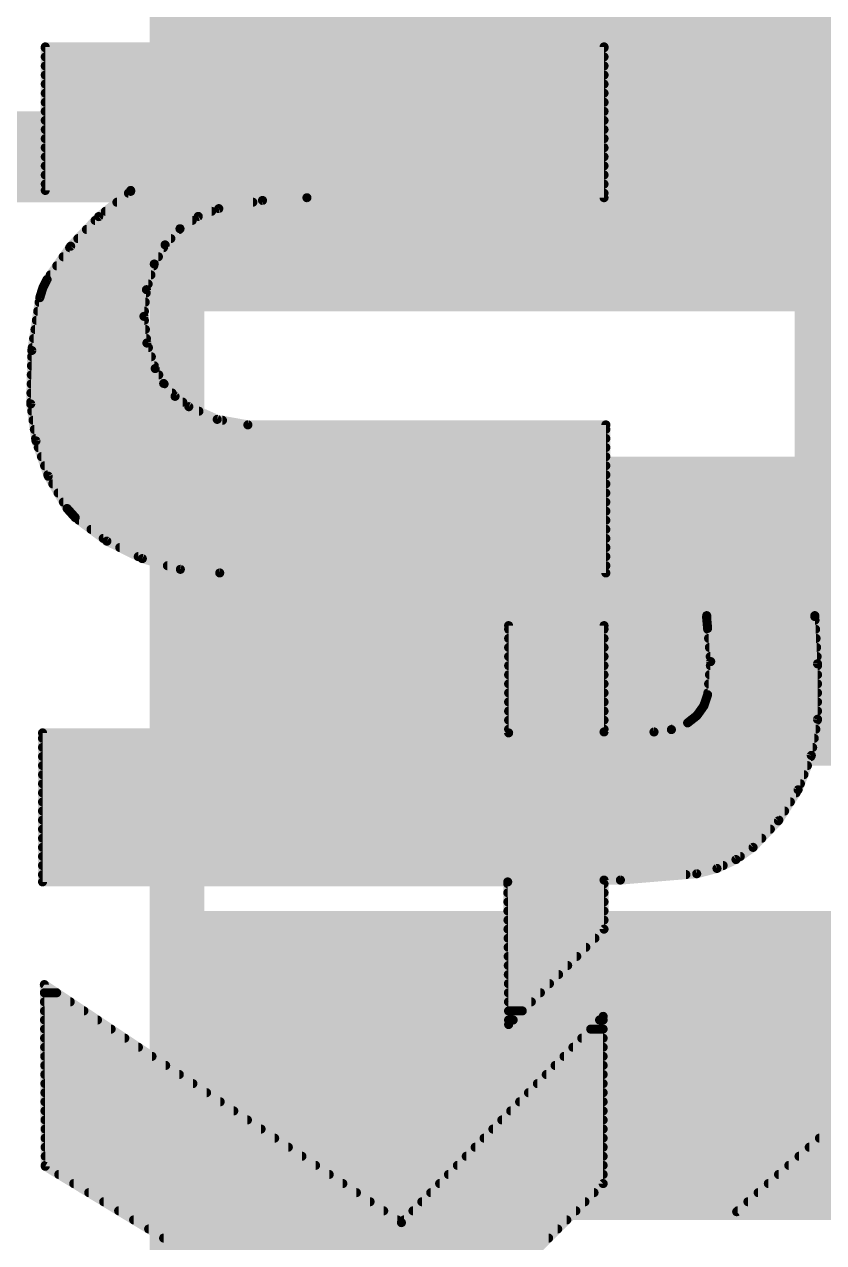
# Model space of a CAD drawing. Extents: x 0 to 108, y -13 to 32.
# Drawn here: x 14.229 to 16.464, y 12.84 to 16.245 of the extents above; entities that cross this region are included whole.
import ezdxf

# ---------------------------------------------------------------- set-up
doc = ezdxf.new("R2010")
doc.units = 0
for name, color, linetype in [('1', 12, 'CONTINUOUS'), ('16', 132, 'CONTINUOUS'), ('21', 41, 'CONTINUOUS'), ('22', 40, 'CONTINUOUS'), ('29', 253, 'CONTINUOUS'), ('31', 253, 'CONTINUOUS'), ('51', 53, 'CONTINUOUS')]:
    doc.layers.add(name, color=color, linetype=linetype)

# ---------------------------------------------------------------- blocks, each defined once
blk = doc.blocks.new('RECT')
blk.add_solid([(-0.5, -0.5), (0.5, -0.5), (-0.5, 0.5), (0.5, 0.5)])

msp = doc.modelspace()

# ---------------------------------------------------------------- linework, layer by layer
at = {"layer": '1', "const_width": 0.254}
for points in [[(14.097, 15.875), (15.7734, 15.875)], [(18.415, 14.605), (15.7734, 14.605)], [(18.161, 13.335), (15.7734, 13.335)]]:
    msp.add_lwpolyline(points, dxfattribs=at)
at = {"layer": '1', "const_width": 0.127}
for points in [[(15.7734, 15.8115, 1), (15.7734, 15.9385)], [(15.7734, 14.6685, 1), (15.7734, 14.5415)], [(15.7734, 13.3985, 1), (15.7734, 13.2715)]]:
    msp.add_lwpolyline(points, format="xyb", dxfattribs=at)
at = {"layer": '16', "const_width": 0.254}
for points in [[(16.51, 14.732), (16.51, 29.21)], [(18.923, 12.319), (16.51, 14.732)]]:
    msp.add_lwpolyline(points, dxfattribs=at)
at = {"layer": '16', "const_width": 0.127}
for points in [[(16.5549, 14.7769, 1), (16.4651, 14.6871)], [(16.4465, 14.732, 1), (16.5735, 14.732)]]:
    msp.add_lwpolyline(points, format="xyb", dxfattribs=at)
at = {"layer": '21', "const_width": 0.1524}
msp.add_lwpolyline([(14.6558, 10.541), (14.6558, 19.939)], dxfattribs=at)
at = {"layer": '22', "const_width": 0.0127}
for points in [[(14.2875, 16.1887, 1), (14.2875, 16.176)], [(14.2939, 16.1823, 1), (14.2812, 16.1823)], [(14.2875, 16.1862, 1), (14.2875, 16.1734)], [(15.8559, 16.1823, 1), (15.8433, 16.1823)], [(15.8496, 16.176, 1), (15.8496, 16.1887)], [(15.8496, 16.1734, 1), (15.8496, 16.1862)], [(14.2875, 16.1608, 1), (14.2875, 16.1481)], [(15.8496, 16.1481, 1), (15.8496, 16.1608)], [(14.2875, 16.1354, 1), (14.2875, 16.1227)], [(14.2875, 16.11, 1), (14.2875, 16.0972)], [(15.8496, 16.1227, 1), (15.8496, 16.1354)], [(15.8496, 16.0972, 1), (15.8496, 16.11)], [(14.2875, 16.0846, 1), (14.2875, 16.0719)], [(15.8496, 16.0719, 1), (15.8496, 16.0846)], [(14.2875, 16.0592, 1), (14.2875, 16.0465)], [(15.8496, 16.0465, 1), (15.8496, 16.0592)], [(14.2875, 16.0338, 1), (14.2875, 16.021)], [(14.2875, 16.0084, 1), (14.2875, 15.9957)], [(15.8496, 16.021, 1), (15.8496, 16.0338)], [(15.8496, 15.9957, 1), (15.8496, 16.0084)], [(14.2875, 15.983, 1), (14.2875, 15.9703)], [(15.8496, 15.9703, 1), (15.8496, 15.983)], [(14.2875, 15.9322, 1), (14.2875, 15.9195)], [(14.2875, 15.9575, 1), (14.2875, 15.9449)], [(15.8496, 15.9449, 1), (15.8496, 15.9575)], [(15.8496, 15.9195, 1), (15.8496, 15.9322)], [(14.2875, 15.9068, 1), (14.2875, 15.8941)], [(15.8496, 15.8941, 1), (15.8496, 15.9068)], [(14.2875, 15.8813, 1), (14.2875, 15.8687)], [(15.8496, 15.8687, 1), (15.8496, 15.8813)], [(14.2875, 15.8559, 1), (14.2875, 15.8433)], [(14.2875, 15.8306, 1), (14.2875, 15.8179)], [(15.8496, 15.8433, 1), (15.8496, 15.8559)], [(15.8496, 15.8179, 1), (15.8496, 15.8306)], [(14.2875, 15.8051, 1), (14.2875, 15.7925)], [(15.8496, 15.7925, 1), (15.8496, 15.8051)], [(14.2875, 15.7873, 1), (14.2875, 15.7747)], [(14.2812, 15.781, 1), (14.2939, 15.781)], [(14.5199, 15.7797, 1), (14.5199, 15.7671)], [(14.5327, 15.781, 1), (14.52, 15.781)], [(14.52, 15.7785, 1), (14.5327, 15.7785)], [(14.5302, 15.7735, 1), (14.5224, 15.7835)], [(14.5263, 15.7747, 1), (14.5263, 15.7873)], [(15.019, 15.767, 1), (15.019, 15.7544)], [(15.0194, 15.7544, 1), (15.0186, 15.767)], [(15.8496, 15.7671, 1), (15.8496, 15.7797)], [(15.8496, 15.7544, 1), (15.8496, 15.767)], [(14.4556, 15.7289, 1), (14.4556, 15.7163)], [(14.4878, 15.7544, 1), (14.4878, 15.7417)], [(14.7526, 15.7163, 1), (14.7526, 15.7289)], [(14.7714, 15.7364, 1), (14.7738, 15.724)], [(14.7749, 15.7243, 1), (14.7703, 15.7361)], [(14.8679, 15.7417, 1), (14.8679, 15.7544)], [(14.8945, 15.7594, 1), (14.8953, 15.7467)], [(14.896, 15.7468, 1), (14.8937, 15.7593)], [(15.8433, 15.7607, 1), (15.8559, 15.7607)], [(14.4269, 15.7035, 1), (14.4269, 15.6909)], [(14.433, 15.7128, 1), (14.4409, 15.7028)], [(14.4415, 15.7034, 1), (14.4323, 15.7122)], [(14.6985, 15.6909, 1), (14.6985, 15.7035)], [(14.7129, 15.7143, 1), (14.7174, 15.7025)], [(14.7187, 15.7031, 1), (14.7116, 15.7137)], [(14.4028, 15.6782, 1), (14.4028, 15.6655)], [(14.6606, 15.6793, 1), (14.6677, 15.6687)], [(14.6689, 15.6697, 1), (14.6595, 15.6783)], [(14.6622, 15.6655, 1), (14.6622, 15.6782)], [(14.3556, 15.6273, 1), (14.3556, 15.6147)], [(14.3539, 15.6295, 1), (14.3631, 15.6207)], [(14.3637, 15.6214, 1), (14.3533, 15.6288)], [(14.3787, 15.6527, 1), (14.3787, 15.6401)], [(14.6178, 15.6331, 1), (14.6272, 15.6245)], [(14.628, 15.6257, 1), (14.617, 15.632)], [(14.6181, 15.6147, 1), (14.6181, 15.6273)], [(14.6387, 15.6401, 1), (14.6387, 15.6527)], [(14.3376, 15.602, 1), (14.3376, 15.5893)], [(14.6038, 15.5893, 1), (14.6038, 15.602)], [(14.3196, 15.5766, 1), (14.3196, 15.5639)], [(14.5868, 15.5784, 1), (14.5978, 15.5722)], [(14.5984, 15.5734, 1), (14.5862, 15.5772)], [(14.5907, 15.5639, 1), (14.5907, 15.5766)], [(14.2863, 15.5258, 1), (14.2863, 15.5131)], [(14.2874, 15.5358, 1), (14.2978, 15.5284)], [(14.2983, 15.5293, 1), (14.2869, 15.5349)], [(14.3016, 15.5511, 1), (14.3016, 15.5385)], [(14.5752, 15.5131, 1), (14.5752, 15.5258)], [(14.583, 15.5385, 1), (14.583, 15.5511)], [(14.2762, 15.5004, 1), (14.2762, 15.4877)], [(14.2747, 15.5104, 1), (14.286, 15.5047)], [(14.2864, 15.5057, 1), (14.2743, 15.5094)], [(14.5643, 15.5055, 1), (14.5765, 15.5018)], [(14.5767, 15.503, 1), (14.5641, 15.5042)], [(14.5695, 15.4877, 1), (14.5695, 15.5004)], [(14.2704, 15.4749, 1), (14.2704, 15.4623)], [(14.2662, 15.4832, 1), (14.2784, 15.4794)], [(14.2786, 15.4803, 1), (14.266, 15.4823)], [(14.5671, 15.4623, 1), (14.5671, 15.4749)], [(14.2627, 15.4242, 1), (14.2627, 15.4115)], [(14.2665, 15.4496, 1), (14.2665, 15.4369)], [(14.5697, 15.4297, 1), (14.5571, 15.4283)], [(14.5571, 15.4296, 1), (14.5697, 15.4284)], [(14.5646, 15.4115, 1), (14.5646, 15.4242)], [(14.5647, 15.4369, 1), (14.5647, 15.4496)], [(14.2588, 15.3987, 1), (14.2588, 15.3861)], [(14.5675, 15.3861, 1), (14.5675, 15.3987)], [(14.255, 15.3734, 1), (14.255, 15.3607)], [(14.5777, 15.3565, 1), (14.5656, 15.3525)], [(14.5653, 15.3538, 1), (14.578, 15.3552)], [(14.5703, 15.3607, 1), (14.5703, 15.3734)], [(14.2496, 15.3225, 1), (14.2496, 15.3099)], [(14.2563, 15.3334, 1), (14.2436, 15.3337)], [(14.2437, 15.3345, 1), (14.2562, 15.3326)], [(14.2512, 15.348, 1), (14.2512, 15.3353)], [(14.5758, 15.3353, 1), (14.5758, 15.348)], [(14.5841, 15.3099, 1), (14.5841, 15.3225)], [(14.2491, 15.2972, 1), (14.2491, 15.2845)], [(14.6003, 15.2863, 1), (14.5893, 15.2801)], [(14.5888, 15.2812, 1), (14.6008, 15.2852)], [(14.5923, 15.2845, 1), (14.5923, 15.2972)], [(14.2485, 15.2718, 1), (14.2485, 15.2591)], [(14.6049, 15.2591, 1), (14.6049, 15.2718)], [(14.2475, 15.221, 1), (14.2475, 15.2083)], [(14.248, 15.2463, 1), (14.248, 15.2337)], [(14.6233, 15.2456, 1), (14.6138, 15.2372)], [(14.6131, 15.2383, 1), (14.6241, 15.2446)], [(14.6198, 15.2337, 1), (14.6198, 15.2463)], [(14.6422, 15.2083, 1), (14.6422, 15.221)], [(14.2532, 15.185, 1), (14.2406, 15.1832)], [(14.2406, 15.1842, 1), (14.2532, 15.184)], [(14.247, 15.1956, 1), (14.247, 15.1829)], [(14.6542, 15.2104, 1), (14.6465, 15.2003)], [(14.6456, 15.2012, 1), (14.6551, 15.2096)], [(14.6719, 15.1829, 1), (14.6719, 15.1956)], [(14.6914, 15.1823, 1), (14.6862, 15.1707)], [(14.2498, 15.1701, 1), (14.2498, 15.1575)], [(14.685, 15.1714, 1), (14.6926, 15.1816)], [(14.7172, 15.1575, 1), (14.7172, 15.1701)], [(14.2534, 15.1448, 1), (14.2534, 15.1321)], [(14.257, 15.1194, 1), (14.257, 15.1067)], [(14.7694, 15.1473, 1), (14.7671, 15.1348)], [(14.7657, 15.1352, 1), (14.7708, 15.1468)], [(14.7829, 15.1321, 1), (14.7829, 15.1448)], [(14.8539, 15.132, 1), (14.8539, 15.1194)], [(14.8528, 15.1194, 1), (14.855, 15.132)], [(15.8611, 15.1257, 1), (15.8484, 15.1257)], [(15.8547, 15.1194, 1), (15.8547, 15.132)], [(15.8547, 15.1067, 1), (15.8547, 15.1194)], [(14.2606, 15.0939, 1), (14.2606, 15.0813)], [(14.2676, 15.0828, 1), (14.2556, 15.0787)], [(14.2553, 15.0799, 1), (14.2679, 15.0817)], [(15.8547, 15.0813, 1), (15.8547, 15.0939)], [(14.2681, 15.0686, 1), (14.2681, 15.0559)], [(15.8547, 15.0559, 1), (15.8547, 15.0686)], [(14.2769, 15.0432, 1), (14.2769, 15.0305)], [(14.2857, 15.0177, 1), (14.2857, 15.0051)], [(15.8547, 15.0305, 1), (15.8547, 15.0432)], [(15.8547, 15.0051, 1), (15.8547, 15.0177)], [(14.2946, 14.9924, 1), (14.2946, 14.9797)], [(14.3014, 14.9854, 1), (14.2904, 14.979)], [(14.2899, 14.9801, 1), (14.3019, 14.9843)], [(15.8547, 14.9797, 1), (15.8547, 14.9924)], [(14.3085, 14.967, 1), (14.3085, 14.9543)], [(15.8547, 14.9543, 1), (15.8547, 14.967)], [(14.3233, 14.9415, 1), (14.3233, 14.9289)], [(14.3381, 14.9162, 1), (14.3381, 14.9035)], [(15.8547, 14.9289, 1), (15.8547, 14.9415)], [(15.8547, 14.9035, 1), (15.8547, 14.9162)], [(14.3532, 14.8962, 1), (14.3438, 14.8878)], [(14.343, 14.8888, 1), (14.354, 14.8952)], [(14.3553, 14.8908, 1), (14.3553, 14.8781)], [(15.8547, 14.8781, 1), (15.8547, 14.8908)], [(14.3751, 14.8717, 1), (14.3675, 14.8615)], [(14.3666, 14.8624, 1), (14.376, 14.8708)], [(14.3815, 14.8653, 1), (14.3815, 14.8527)], [(15.8547, 14.8527, 1), (15.8547, 14.8653)], [(14.4155, 14.8399, 1), (14.4155, 14.8273)], [(14.4496, 14.8146, 1), (14.4496, 14.8019)], [(15.8547, 14.8273, 1), (15.8547, 14.8399)], [(15.8547, 14.8019, 1), (15.8547, 14.8146)], [(14.4626, 14.8063, 1), (14.457, 14.7949)], [(14.456, 14.7955, 1), (14.4636, 14.8057)], [(14.4959, 14.7891, 1), (14.4959, 14.7765)], [(15.8547, 14.7765, 1), (15.8547, 14.7891)], [(14.5475, 14.7637, 1), (14.5475, 14.7511)], [(14.5606, 14.7579, 1), (14.5572, 14.7456)], [(14.5561, 14.7461, 1), (14.5617, 14.7575)], [(15.8547, 14.7511, 1), (15.8547, 14.7637)], [(14.629, 14.7384, 1), (14.629, 14.7257)], [(14.6658, 14.7281, 1), (14.6646, 14.7155)], [(14.6635, 14.7157, 1), (14.6669, 14.7279)], [(14.7752, 14.718, 1), (14.7752, 14.7054)], [(14.7746, 14.7054, 1), (14.7758, 14.718)], [(15.8484, 14.7117, 1), (15.8611, 14.7117)], [(15.8547, 14.7257, 1), (15.8547, 14.7384)], [(15.8547, 14.7054, 1), (15.8547, 14.718)], [(15.5829, 14.5708, 1), (15.5829, 14.5581)], [(15.5892, 14.5644, 1), (15.5766, 14.5644)], [(15.8559, 14.5644, 1), (15.8433, 14.5644)], [(15.8496, 14.5581, 1), (15.8496, 14.5708)], [(16.143, 14.5923, 1), (16.1303, 14.5923)], [(16.1429, 14.5853, 1), (16.1303, 14.5841)], [(16.1303, 14.5847, 1), (16.143, 14.5847)], [(16.1366, 14.5986, 1), (16.1366, 14.586)], [(16.1371, 14.586, 1), (16.1371, 14.5733)], [(16.4453, 14.5923, 1), (16.4325, 14.5923)], [(16.4325, 14.5898, 1), (16.4453, 14.5898)], [(16.4452, 14.5902, 1), (16.4326, 14.5894)], [(16.4389, 14.586, 1), (16.4389, 14.5986)], [(16.4395, 14.5733, 1), (16.4395, 14.586)], [(15.5829, 14.5606, 1), (15.5829, 14.5479)], [(15.8496, 14.5479, 1), (15.8496, 14.5606)], [(16.1455, 14.5573, 1), (16.1329, 14.5561)], [(16.1329, 14.5561, 1), (16.1455, 14.5573)], [(16.1394, 14.5606, 1), (16.1394, 14.5479)], [(16.441, 14.5479, 1), (16.441, 14.5606)], [(15.5829, 14.5098, 1), (15.5829, 14.4971)], [(15.5829, 14.5351, 1), (15.5829, 14.5225)], [(15.8496, 14.5225, 1), (15.8496, 14.5351)], [(15.8496, 14.4971, 1), (15.8496, 14.5098)], [(16.1418, 14.5351, 1), (16.1418, 14.5225)], [(16.1441, 14.5098, 1), (16.1441, 14.4971)], [(16.4424, 14.5225, 1), (16.4424, 14.5351)], [(16.4439, 14.4971, 1), (16.4439, 14.5098)], [(15.5829, 14.4844, 1), (15.5829, 14.4717)], [(15.8496, 14.4717, 1), (15.8496, 14.4844)], [(16.1465, 14.4844, 1), (16.1465, 14.4717)], [(16.1541, 14.4634, 1), (16.1415, 14.4646)], [(16.4453, 14.4717, 1), (16.4453, 14.4844)], [(15.5829, 14.4336, 1), (15.5829, 14.4209)], [(15.5829, 14.4589, 1), (15.5829, 14.4463)], [(15.8496, 14.4463, 1), (15.8496, 14.4589)], [(15.8496, 14.4209, 1), (15.8496, 14.4336)], [(16.1444, 14.4336, 1), (16.1444, 14.4209)], [(16.1468, 14.4589, 1), (16.1468, 14.4463)], [(16.1415, 14.4634, 1), (16.1541, 14.4646)], [(16.4529, 14.4577, 1), (16.4401, 14.4577)], [(16.4402, 14.4573, 1), (16.4528, 14.4581)], [(16.4465, 14.4463, 1), (16.4465, 14.4589)], [(16.4465, 14.4209, 1), (16.4465, 14.4336)], [(15.5829, 14.4082, 1), (15.5829, 14.3955)], [(15.8496, 14.3955, 1), (15.8496, 14.4082)], [(16.142, 14.4082, 1), (16.142, 14.3955)], [(16.4465, 14.3955, 1), (16.4465, 14.4082)], [(15.5829, 14.3827, 1), (15.5829, 14.3701)], [(15.8496, 14.3701, 1), (15.8496, 14.3827)], [(16.1329, 14.3719, 1), (16.1455, 14.3707)], [(16.1452, 14.3692, 1), (16.1332, 14.3734)], [(16.1397, 14.3827, 1), (16.1397, 14.3701)], [(16.4465, 14.3701, 1), (16.4465, 14.3827)], [(15.5829, 14.3574, 1), (15.5829, 14.3447)], [(15.5829, 14.332, 1), (15.5829, 14.3193)], [(15.8496, 14.3447, 1), (15.8496, 14.3574)], [(15.8496, 14.3193, 1), (15.8496, 14.332)], [(16.1183, 14.332, 1), (16.1183, 14.3193)], [(16.1225, 14.342, 1), (16.1345, 14.3379)], [(16.1337, 14.3363, 1), (16.1233, 14.3437)], [(16.1323, 14.3574, 1), (16.1323, 14.3447)], [(16.4465, 14.3447, 1), (16.4465, 14.3574)], [(16.4465, 14.3193, 1), (16.4465, 14.332)], [(15.5829, 14.3065, 1), (15.5829, 14.2939)], [(15.8496, 14.2939, 1), (15.8496, 14.3065)], [(16.0794, 14.2976, 1), (16.0872, 14.2876)], [(16.0857, 14.2867, 1), (16.0809, 14.2985)], [(16.093, 14.3065, 1), (16.093, 14.2939)], [(16.1042, 14.3167, 1), (16.1145, 14.3093)], [(16.1133, 14.308, 1), (16.1054, 14.318)], [(16.4401, 14.3027, 1), (16.4529, 14.3027)], [(16.4528, 14.3016, 1), (16.4402, 14.3038)], [(16.4461, 14.2939, 1), (16.4461, 14.3065)], [(14.2799, 14.271, 1), (14.2799, 14.2583)], [(14.2863, 14.2646, 1), (14.2736, 14.2646)], [(15.5829, 14.2812, 1), (15.5829, 14.2685)], [(15.5766, 14.2646, 1), (15.5892, 14.2646)], [(15.5829, 14.2583, 1), (15.5829, 14.271)], [(15.8496, 14.2736, 1), (15.8496, 14.2609)], [(15.8433, 14.2672, 1), (15.8559, 14.2672)], [(15.8496, 14.2685, 1), (15.8496, 14.2812)], [(15.9884, 14.2735, 1), (15.9902, 14.2609)], [(15.9893, 14.2609, 1), (15.9893, 14.2736)], [(16.0355, 14.2797, 1), (16.0404, 14.268)], [(16.0403, 14.2812, 1), (16.0403, 14.2685)], [(16.0388, 14.2675, 1), (16.0371, 14.2801)], [(16.4417, 14.2685, 1), (16.4417, 14.2812)], [(14.2799, 14.2558, 1), (14.2799, 14.2431)], [(14.2799, 14.2303, 1), (14.2799, 14.2177)], [(16.4329, 14.2177, 1), (16.4329, 14.2303)], [(16.4373, 14.2431, 1), (16.4373, 14.2558)], [(14.2799, 14.205, 1), (14.2799, 14.1923)], [(16.4228, 14.2026, 1), (16.4353, 14.2004)], [(16.435, 14.1992, 1), (16.4231, 14.2038)], [(16.428, 14.1923, 1), (16.428, 14.205)], [(14.2799, 14.1796, 1), (14.2799, 14.1669)], [(16.4182, 14.1669, 1), (16.4182, 14.1796)], [(14.2799, 14.1288, 1), (14.2799, 14.1161)], [(14.2799, 14.1541, 1), (14.2799, 14.1415)], [(16.3986, 14.1161, 1), (16.3986, 14.1288)], [(16.4084, 14.1415, 1), (16.4084, 14.1541)], [(14.2799, 14.1034, 1), (14.2799, 14.0907)], [(16.3862, 14.1079, 1), (16.3981, 14.1034)], [(16.3866, 14.0907, 1), (16.3866, 14.1034)], [(16.3975, 14.1022, 1), (16.3868, 14.109)], [(14.2799, 14.0779, 1), (14.2799, 14.0653)], [(16.3705, 14.0653, 1), (16.3705, 14.0779)], [(14.2799, 14.0526, 1), (14.2799, 14.0399)], [(14.2799, 14.0272, 1), (14.2799, 14.0145)], [(16.3417, 14.0145, 1), (16.3325, 14.0233)], [(16.3383, 14.0145, 1), (16.3383, 14.0272)], [(16.3544, 14.0399, 1), (16.3544, 14.0526)], [(14.2799, 14.0017, 1), (14.2799, 13.9891)], [(16.3147, 13.9891, 1), (16.3147, 14.0017)], [(16.3318, 14.0223, 1), (16.3425, 14.0155)], [(14.2799, 13.9764, 1), (14.2799, 13.9637)], [(16.2904, 13.9637, 1), (16.2904, 13.9764)], [(14.2799, 13.951, 1), (14.2799, 13.9383)], [(14.2799, 13.9255, 1), (14.2799, 13.9129)], [(16.2306, 13.9129, 1), (16.2306, 13.9255)], [(16.2616, 13.949, 1), (16.2708, 13.9402)], [(16.2699, 13.9394, 1), (16.2625, 13.9498)], [(16.2662, 13.9383, 1), (16.2662, 13.951)], [(14.2799, 13.9002, 1), (14.2799, 13.8875)], [(16.1627, 13.8915, 1), (16.1681, 13.88)], [(16.167, 13.8796, 1), (16.1638, 13.8919)], [(16.1826, 13.8875, 1), (16.1826, 13.9002)], [(16.2148, 13.9158, 1), (16.2222, 13.9054)], [(16.2212, 13.9048, 1), (16.2158, 13.9163)], [(14.2799, 13.8748, 1), (14.2799, 13.8621)], [(14.2799, 13.8544, 1), (14.2799, 13.8418)], [(15.5867, 13.8481, 1), (15.5741, 13.8481)], [(15.5804, 13.8418, 1), (15.5804, 13.8544)], [(15.8559, 13.8532, 1), (15.8433, 13.8532)], [(15.8496, 13.8596, 1), (15.8496, 13.8469)], [(15.8948, 13.8595, 1), (15.8958, 13.8469)], [(15.8953, 13.8469, 1), (15.8953, 13.8596)], [(16.0786, 13.8621, 1), (16.0786, 13.8748)], [(16.1071, 13.877, 1), (16.1103, 13.8648)], [(16.1092, 13.8646, 1), (16.1082, 13.8772)], [(14.2736, 13.8481, 1), (14.2863, 13.8481)], [(15.5804, 13.8493, 1), (15.5804, 13.8367)], [(15.5806, 13.8239, 1), (15.5806, 13.8113)], [(15.8496, 13.8367, 1), (15.8496, 13.8493)], [(15.8496, 13.8113, 1), (15.8496, 13.8239)], [(15.5808, 13.7986, 1), (15.5808, 13.7859)], [(15.8496, 13.7859, 1), (15.8496, 13.7986)], [(15.5809, 13.7731, 1), (15.5809, 13.7605)], [(15.8496, 13.7605, 1), (15.8496, 13.7731)], [(15.5811, 13.7477, 1), (15.5811, 13.7351)], [(15.5812, 13.7224, 1), (15.5812, 13.7097)], [(15.8541, 13.7115, 1), (15.8451, 13.7205)], [(15.8496, 13.7351, 1), (15.8496, 13.7477)], [(15.8496, 13.7097, 1), (15.8496, 13.7224)], [(15.5814, 13.6969, 1), (15.5814, 13.6843)], [(15.8242, 13.6843, 1), (15.8242, 13.6969)], [(15.8433, 13.716, 1), (15.8559, 13.716)], [(15.5815, 13.6715, 1), (15.5815, 13.6589)], [(15.7988, 13.6589, 1), (15.7988, 13.6715)], [(15.5817, 13.6462, 1), (15.5817, 13.6335)], [(15.5819, 13.6207, 1), (15.5819, 13.6081)], [(15.748, 13.6081, 1), (15.748, 13.6207)], [(15.7734, 13.6335, 1), (15.7734, 13.6462)], [(15.582, 13.5953, 1), (15.582, 13.5827)], [(15.7226, 13.5827, 1), (15.7226, 13.5953)], [(14.2885, 13.5664, 1), (14.2815, 13.5558)], [(14.2913, 13.5611, 1), (14.2787, 13.5611)], [(15.5822, 13.57, 1), (15.5822, 13.5573)], [(15.6972, 13.5573, 1), (15.6972, 13.57)], [(14.2851, 13.5445, 1), (14.2851, 13.5319)], [(14.2852, 13.5191, 1), (14.2852, 13.5065)], [(14.3194, 13.5319, 1), (14.3194, 13.5445)], [(14.3574, 13.5065, 1), (14.3574, 13.5191)], [(15.5823, 13.5445, 1), (15.5823, 13.5319)], [(15.5825, 13.5191, 1), (15.5825, 13.5065)], [(15.6464, 13.5065, 1), (15.6464, 13.5191)], [(15.6718, 13.5319, 1), (15.6718, 13.5445)], [(14.2854, 13.4938, 1), (14.2854, 13.4811)], [(14.3955, 13.4811, 1), (14.3955, 13.4938)], [(15.5827, 13.4938, 1), (15.5827, 13.4811)], [(15.621, 13.4811, 1), (15.621, 13.4938)], [(14.2855, 13.4684, 1), (14.2855, 13.4557)], [(14.4336, 13.4557, 1), (14.4336, 13.4684)], [(15.5828, 13.4684, 1), (15.5828, 13.4557)], [(15.5784, 13.4538, 1), (15.5874, 13.4448)], [(15.5766, 13.4493, 1), (15.5892, 13.4493)], [(15.5956, 13.4557, 1), (15.5956, 13.4684)], [(15.8371, 13.4684, 1), (15.8371, 13.4557)], [(15.8535, 13.4722, 1), (15.8408, 13.4722)], [(15.8516, 13.4678, 1), (15.8426, 13.4766)], [(15.8471, 13.4557, 1), (15.8471, 13.4684)], [(14.2856, 13.4429, 1), (14.2856, 13.4303)], [(14.2857, 13.4176, 1), (14.2857, 13.4049)], [(14.4717, 13.4303, 1), (14.4717, 13.4429)], [(14.5098, 13.4049, 1), (14.5098, 13.4176)], [(15.7874, 13.4176, 1), (15.7874, 13.4049)], [(15.8123, 13.4429, 1), (15.8123, 13.4303)], [(15.8471, 13.4303, 1), (15.8471, 13.4429)], [(15.8471, 13.4049, 1), (15.8471, 13.4176)], [(14.2859, 13.3922, 1), (14.2859, 13.3795)], [(14.5479, 13.3795, 1), (14.5479, 13.3922)], [(15.7626, 13.3922, 1), (15.7626, 13.3795)], [(15.8471, 13.3795, 1), (15.8471, 13.3922)], [(14.286, 13.3667, 1), (14.286, 13.3541)], [(14.586, 13.3541, 1), (14.586, 13.3667)], [(15.7378, 13.3667, 1), (15.7378, 13.3541)], [(15.8471, 13.3541, 1), (15.8471, 13.3667)], [(14.2861, 13.3414, 1), (14.2861, 13.3287)], [(14.2862, 13.316, 1), (14.2862, 13.3033)], [(14.6241, 13.3287, 1), (14.6241, 13.3414)], [(14.6622, 13.3033, 1), (14.6622, 13.316)], [(15.6881, 13.316, 1), (15.6881, 13.3033)], [(15.7129, 13.3414, 1), (15.7129, 13.3287)], [(15.8471, 13.3287, 1), (15.8471, 13.3414)], [(15.8471, 13.3033, 1), (15.8471, 13.316)], [(14.2864, 13.2905, 1), (14.2864, 13.2779)], [(14.7003, 13.2779, 1), (14.7003, 13.2905)], [(15.6632, 13.2905, 1), (15.6632, 13.2779)], [(15.8471, 13.2779, 1), (15.8471, 13.2905)], [(14.2865, 13.2652, 1), (14.2865, 13.2525)], [(14.7384, 13.2525, 1), (14.7384, 13.2652)], [(15.6384, 13.2652, 1), (15.6384, 13.2525)], [(15.8471, 13.2525, 1), (15.8471, 13.2652)], [(14.2866, 13.2398, 1), (14.2866, 13.2271)], [(14.2867, 13.2143, 1), (14.2867, 13.2017)], [(14.7765, 13.2271, 1), (14.7765, 13.2398)], [(14.8146, 13.2017, 1), (14.8146, 13.2143)], [(15.5887, 13.2143, 1), (15.5887, 13.2017)], [(15.6136, 13.2398, 1), (15.6136, 13.2271)], [(15.8471, 13.2271, 1), (15.8471, 13.2398)], [(15.8471, 13.2017, 1), (15.8471, 13.2143)], [(14.2869, 13.189, 1), (14.2869, 13.1763)], [(14.8527, 13.1763, 1), (14.8527, 13.189)], [(15.5639, 13.189, 1), (15.5639, 13.1763)], [(15.8471, 13.1763, 1), (15.8471, 13.189)], [(14.287, 13.1636, 1), (14.287, 13.1509)], [(14.8908, 13.1509, 1), (14.8908, 13.1636)], [(15.539, 13.1636, 1), (15.539, 13.1509)], [(15.8471, 13.1509, 1), (15.8471, 13.1636)], [(14.2871, 13.1381, 1), (14.2871, 13.1255)], [(14.2872, 13.1128, 1), (14.2872, 13.1001)], [(14.9289, 13.1255, 1), (14.9289, 13.1381)], [(14.967, 13.1001, 1), (14.967, 13.1128)], [(15.4894, 13.1128, 1), (15.4894, 13.1001)], [(15.5142, 13.1381, 1), (15.5142, 13.1255)], [(15.8471, 13.1255, 1), (15.8471, 13.1381)], [(15.8471, 13.1001, 1), (15.8471, 13.1128)], [(16.4233, 13.1128, 1), (16.4233, 13.1001)], [(16.4519, 13.1381, 1), (16.4519, 13.1255)], [(14.2874, 13.0874, 1), (14.2874, 13.0747)], [(15.0051, 13.0747, 1), (15.0051, 13.0874)], [(15.4645, 13.0874, 1), (15.4645, 13.0747)], [(15.8471, 13.0747, 1), (15.8471, 13.0874)], [(16.3947, 13.0874, 1), (16.3947, 13.0747)], [(14.2908, 13.0585, 1), (14.2842, 13.0477)], [(14.2875, 13.0619, 1), (14.2875, 13.0493)], [(14.2812, 13.0531, 1), (14.2938, 13.0531)], [(15.0432, 13.0493, 1), (15.0432, 13.0619)], [(15.4397, 13.0619, 1), (15.4397, 13.0493)], [(15.8471, 13.0493, 1), (15.8471, 13.0619)], [(16.3661, 13.0619, 1), (16.3661, 13.0493)], [(14.3253, 13.0366, 1), (14.3253, 13.0239)], [(14.3671, 13.0112, 1), (14.3671, 12.9985)], [(15.0813, 13.0239, 1), (15.0813, 13.0366)], [(15.1194, 12.9985, 1), (15.1194, 13.0112)], [(15.39, 13.0112, 1), (15.39, 12.9985)], [(15.4148, 13.0366, 1), (15.4148, 13.0239)], [(15.8408, 13.0048, 1), (15.8535, 13.0048)], [(15.8516, 13.0003, 1), (15.8426, 13.0093)], [(15.8471, 13.0239, 1), (15.8471, 13.0366)], [(15.8471, 12.9985, 1), (15.8471, 13.0112)], [(16.309, 13.0112, 1), (16.309, 12.9985)], [(16.3375, 13.0366, 1), (16.3375, 13.0239)], [(14.409, 12.9857, 1), (14.409, 12.9731)], [(15.1575, 12.9731, 1), (15.1575, 12.9857)], [(15.3652, 12.9857, 1), (15.3652, 12.9731)], [(15.8217, 12.9731, 1), (15.8217, 12.9857)], [(16.2804, 12.9857, 1), (16.2804, 12.9731)], [(14.4509, 12.9604, 1), (14.4509, 12.9477)], [(14.4927, 12.935, 1), (14.4927, 12.9223)], [(15.1956, 12.9477, 1), (15.1956, 12.9604)], [(15.2337, 12.9223, 1), (15.2337, 12.935)], [(15.3155, 12.935, 1), (15.3155, 12.9223)], [(15.3403, 12.9604, 1), (15.3403, 12.9477)], [(15.7709, 12.9223, 1), (15.7709, 12.935)], [(15.7963, 12.9477, 1), (15.7963, 12.9604)], [(16.2232, 12.935, 1), (16.2232, 12.9223)], [(16.2518, 12.9604, 1), (16.2518, 12.9477)], [(14.5346, 12.9095, 1), (14.5346, 12.8969)], [(15.2718, 12.8969, 1), (15.2718, 12.9095)], [(15.2797, 12.8903, 1), (15.2867, 12.9009)], [(15.2906, 12.9095, 1), (15.2906, 12.8969)], [(15.7455, 12.8969, 1), (15.7455, 12.9095)], [(16.2162, 12.9308, 1), (16.2246, 12.9214)], [(16.2204, 12.9324, 1), (16.2204, 12.9198)], [(14.5765, 12.8841, 1), (14.5765, 12.8715)], [(15.2787, 12.9, 1), (15.2877, 12.8912)], [(15.7201, 12.8715, 1), (15.7201, 12.8841)], [(14.6184, 12.8588, 1), (14.6184, 12.8461)], [(15.6947, 12.8461, 1), (15.6947, 12.8588)]]:
    msp.add_lwpolyline(points, format="xyb", dxfattribs=at)
at = {"layer": '22', "const_width": 0.0254}
for points in [[(14.2875, 15.781), (14.2875, 16.1823)], [(14.2875, 16.1823), (15.8496, 16.1823)], [(14.2875, 16.1798), (15.8496, 16.1798)], [(15.8496, 16.1823), (15.8496, 15.7607)], [(14.2875, 16.1544), (15.8496, 16.1544)], [(14.2875, 16.129), (15.8496, 16.129)], [(14.2875, 16.1036), (15.8496, 16.1036)], [(14.2875, 16.0782), (15.8496, 16.0782)], [(14.2875, 16.0528), (15.8496, 16.0528)], [(14.2875, 16.0274), (15.8496, 16.0274)], [(14.2875, 16.002), (15.8496, 16.002)], [(14.2875, 15.9766), (15.8496, 15.9766)], [(14.2875, 15.9512), (15.8496, 15.9512)], [(14.2875, 15.9258), (15.8496, 15.9258)], [(14.2875, 15.9004), (15.8496, 15.9004)], [(14.2875, 15.875), (15.8496, 15.875)], [(14.2875, 15.8496), (15.8496, 15.8496)], [(14.2875, 15.8242), (15.8496, 15.8242)], [(14.2875, 15.7988), (15.8496, 15.7988)], [(14.5263, 15.781), (14.2875, 15.781)], [(14.4369, 15.7078), (14.5263, 15.7785)], [(14.5199, 15.7734), (15.8496, 15.7734)], [(14.5263, 15.7785), (14.5263, 15.781)], [(15.019, 15.7607), (14.8949, 15.753)], [(15.8496, 15.7607), (15.019, 15.7607)], [(14.4556, 15.7226), (14.7526, 15.7226)], [(14.4878, 15.748), (14.8679, 15.748)], [(14.7726, 15.7302), (14.7151, 15.7084)], [(14.8949, 15.753), (14.7726, 15.7302)], [(14.3585, 15.6251), (14.4369, 15.7078)], [(14.4269, 15.6972), (14.6985, 15.6972)], [(14.7151, 15.7084), (14.6642, 15.674)], [(14.4028, 15.6718), (14.6622, 15.6718)], [(14.6642, 15.674), (14.6225, 15.6288)], [(14.2926, 15.5321), (14.3585, 15.6251)], [(14.3556, 15.621), (14.6181, 15.621)], [(14.3787, 15.6464), (14.6387, 15.6464)], [(14.6225, 15.6288), (14.5923, 15.5753)], [(14.3376, 15.5956), (14.6038, 15.5956)], [(14.3196, 15.5702), (14.5907, 15.5702)], [(14.5923, 15.5753), (14.5704, 15.5036)], [(14.2803, 15.5075), (14.2926, 15.5321)], [(14.2863, 15.5194), (14.5752, 15.5194)], [(14.3016, 15.5448), (14.583, 15.5448)], [(14.2723, 15.4813), (14.2803, 15.5075)], [(14.2762, 15.494), (14.5695, 15.494)], [(14.5704, 15.5036), (14.5634, 15.429)], [(14.2499, 15.3335), (14.2723, 15.4813)], [(14.2704, 15.4686), (14.5671, 15.4686)], [(14.2627, 15.4178), (14.5646, 15.4178)], [(14.2665, 15.4432), (14.5647, 15.4432)], [(14.5634, 15.429), (14.5717, 15.3545)], [(14.2588, 15.3924), (14.5675, 15.3924)], [(14.255, 15.367), (14.5703, 15.367)], [(14.5717, 15.3545), (14.5948, 15.2832)], [(14.2469, 15.1841), (14.2499, 15.3335)], [(14.2496, 15.3162), (14.5841, 15.3162)], [(14.2512, 15.3416), (14.5758, 15.3416)], [(14.2491, 15.2908), (14.5923, 15.2908)], [(14.5948, 15.2832), (14.6186, 15.2414)], [(14.2485, 15.2654), (14.6049, 15.2654)], [(14.2475, 15.2146), (14.6422, 15.2146)], [(14.248, 15.24), (14.6198, 15.24)], [(14.6186, 15.2414), (14.6504, 15.2054)], [(14.2616, 15.0808), (14.2469, 15.1841)], [(14.247, 15.1892), (14.6719, 15.1892)], [(14.6504, 15.2054), (14.6888, 15.1765)], [(14.6888, 15.1765), (14.7682, 15.141)], [(14.2498, 15.1638), (14.7172, 15.1638)], [(14.2534, 15.1384), (14.7829, 15.1384)], [(14.257, 15.113), (15.8547, 15.113)], [(14.7682, 15.141), (14.8539, 15.1257)], [(14.8539, 15.1257), (15.8547, 15.1257)], [(15.8547, 15.1257), (15.8547, 14.7117)], [(14.2606, 15.0876), (15.8547, 15.0876)], [(14.2959, 14.9822), (14.2616, 15.0808)], [(14.2681, 15.0622), (15.8547, 15.0622)], [(14.2769, 15.0368), (15.8547, 15.0368)], [(14.2857, 15.0114), (15.8547, 15.0114)], [(14.2946, 14.986), (15.8547, 14.986)], [(14.3485, 14.892), (14.2959, 14.9822)], [(14.3085, 14.9606), (15.8547, 14.9606)], [(14.3233, 14.9352), (15.8547, 14.9352)], [(14.3381, 14.9098), (15.8547, 14.9098)], [(14.3713, 14.8666), (14.3485, 14.892)], [(14.3553, 14.8844), (15.8547, 14.8844)], [(14.4598, 14.8006), (14.3713, 14.8666)], [(14.3815, 14.859), (15.8547, 14.859)], [(14.4155, 14.8336), (15.8547, 14.8336)], [(14.4496, 14.8082), (15.8547, 14.8082)], [(14.5589, 14.7518), (14.4598, 14.8006)], [(14.4959, 14.7828), (15.8547, 14.7828)], [(14.5475, 14.7574), (15.8547, 14.7574)], [(14.6652, 14.7218), (14.5589, 14.7518)], [(14.629, 14.732), (15.8547, 14.732)], [(14.7752, 14.7117), (14.6652, 14.7218)], [(15.8547, 14.7117), (14.7752, 14.7117)], [(15.8496, 14.5644), (15.5829, 14.5644)], [(15.5829, 14.5644), (15.5829, 14.2646)], [(15.8496, 14.2672), (15.8496, 14.5644)], [(16.4389, 14.5923), (16.1366, 14.5923)], [(16.1366, 14.5923), (16.1366, 14.5847)], [(16.1366, 14.5847), (16.1392, 14.5567)], [(16.1371, 14.5796), (16.4395, 14.5796)], [(16.4389, 14.5898), (16.4389, 14.5923)], [(16.4465, 14.4577), (16.4389, 14.5898)], [(15.5829, 14.5542), (15.8496, 14.5542)], [(16.1392, 14.5567), (16.1478, 14.464)], [(16.1394, 14.5542), (16.441, 14.5542)], [(15.5829, 14.5288), (15.8496, 14.5288)], [(15.5829, 14.5034), (15.8496, 14.5034)], [(16.1418, 14.5288), (16.4424, 14.5288)], [(16.1441, 14.5034), (16.4439, 14.5034)], [(15.5829, 14.478), (15.8496, 14.478)], [(16.1478, 14.464), (16.1392, 14.3713)], [(16.1465, 14.478), (16.4453, 14.478)], [(15.5829, 14.4526), (15.8496, 14.4526)], [(15.5829, 14.4272), (15.8496, 14.4272)], [(16.1444, 14.4272), (16.4465, 14.4272)], [(16.1468, 14.4526), (16.4465, 14.4526)], [(16.4465, 14.3027), (16.4465, 14.4577)], [(15.5829, 14.4018), (15.8496, 14.4018)], [(16.142, 14.4018), (16.4465, 14.4018)], [(15.5829, 14.3764), (15.8496, 14.3764)], [(16.1392, 14.3713), (16.1285, 14.34)], [(16.1397, 14.3764), (16.4465, 14.3764)], [(15.5829, 14.351), (15.8496, 14.351)], [(15.5829, 14.3256), (15.8496, 14.3256)], [(16.1285, 14.34), (16.1093, 14.313)], [(16.1183, 14.3256), (16.4465, 14.3256)], [(16.1323, 14.351), (16.4465, 14.351)], [(15.5829, 14.3002), (15.8496, 14.3002)], [(16.0833, 14.2926), (16.0379, 14.2738)], [(16.1093, 14.313), (16.0833, 14.2926)], [(16.093, 14.3002), (16.4461, 14.3002)], [(16.4291, 14.2015), (16.4465, 14.3027)], [(15.5829, 14.2646), (14.2799, 14.2646)], [(14.2799, 14.2646), (14.2799, 13.8481)], [(15.5829, 14.2748), (15.8496, 14.2748)], [(15.9893, 14.2672), (15.8496, 14.2672)], [(16.0379, 14.2738), (15.9893, 14.2672)], [(16.0403, 14.2748), (16.4417, 14.2748)], [(14.2799, 14.2494), (16.4373, 14.2494)], [(14.2799, 14.224), (16.4329, 14.224)], [(14.2799, 14.1986), (16.428, 14.1986)], [(16.3921, 14.1056), (16.4291, 14.2015)], [(14.2799, 14.1732), (16.4182, 14.1732)], [(14.2799, 14.1478), (16.4084, 14.1478)], [(14.2799, 14.1224), (16.3986, 14.1224)], [(14.2799, 14.097), (16.3866, 14.097)], [(16.3371, 14.0189), (16.3921, 14.1056)], [(14.2799, 14.0716), (16.3705, 14.0716)], [(14.2799, 14.0462), (16.3544, 14.0462)], [(14.2799, 14.0208), (16.3383, 14.0208)], [(16.2662, 13.9446), (16.3371, 14.0189)], [(14.2799, 13.9954), (16.3147, 13.9954)], [(14.2799, 13.97), (16.2904, 13.97)], [(14.2799, 13.9446), (16.2662, 13.9446)], [(14.2799, 13.9192), (16.2306, 13.9192)], [(16.2185, 13.9106), (16.2662, 13.9446)], [(14.2799, 13.8938), (16.1826, 13.8938)], [(16.1087, 13.8709), (16.1654, 13.8857)], [(16.1654, 13.8857), (16.2185, 13.9106)], [(14.2799, 13.8684), (16.0786, 13.8684)], [(14.2799, 13.8481), (15.5804, 13.8481)], [(15.5804, 13.8481), (15.5829, 13.4493)], [(15.8496, 13.716), (15.8496, 13.8532)], [(15.8496, 13.8532), (15.8953, 13.8532)], [(15.8953, 13.8532), (16.1087, 13.8709)], [(15.5804, 13.843), (15.8496, 13.843)], [(15.5806, 13.8176), (15.8496, 13.8176)], [(15.5808, 13.7922), (15.8496, 13.7922)], [(15.5809, 13.7668), (15.8496, 13.7668)], [(15.5811, 13.7414), (15.8496, 13.7414)], [(15.5812, 13.716), (15.8496, 13.716)], [(15.5829, 13.4493), (15.8496, 13.716)], [(15.5814, 13.6906), (15.8242, 13.6906)], [(15.5815, 13.6652), (15.7988, 13.6652)], [(15.5817, 13.6398), (15.7734, 13.6398)], [(15.5819, 13.6144), (15.748, 13.6144)], [(15.582, 13.589), (15.7226, 13.589)], [(15.2832, 12.8956), (14.285, 13.5611)], [(14.285, 13.5611), (14.2875, 13.0531)], [(15.5822, 13.5636), (15.6972, 13.5636)], [(14.2851, 13.5382), (14.3194, 13.5382)], [(14.2852, 13.5128), (14.3574, 13.5128)], [(15.5823, 13.5382), (15.6718, 13.5382)], [(15.5825, 13.5128), (15.6464, 13.5128)], [(14.2854, 13.4874), (14.3955, 13.4874)], [(15.5827, 13.4874), (15.621, 13.4874)], [(14.2855, 13.462), (14.4336, 13.462)], [(15.8471, 13.4722), (15.2832, 12.8956)], [(15.5828, 13.462), (15.5956, 13.462)], [(15.8371, 13.462), (15.8471, 13.462)], [(15.8471, 13.0048), (15.8471, 13.4722)], [(14.2856, 13.4366), (14.4717, 13.4366)], [(14.2857, 13.4112), (14.5098, 13.4112)], [(15.7874, 13.4112), (15.8471, 13.4112)], [(15.8123, 13.4366), (15.8471, 13.4366)], [(16.2204, 12.9261), (16.7691, 13.4137)], [(14.2859, 13.3858), (14.5479, 13.3858)], [(15.7626, 13.3858), (15.8471, 13.3858)], [(14.286, 13.3604), (14.586, 13.3604)], [(15.7378, 13.3604), (15.8471, 13.3604)], [(14.2861, 13.335), (14.6241, 13.335)], [(14.2862, 13.3096), (14.6622, 13.3096)], [(15.6881, 13.3096), (15.8471, 13.3096)], [(15.7129, 13.335), (15.8471, 13.335)], [(14.2864, 13.2842), (14.7003, 13.2842)], [(15.6632, 13.2842), (15.8471, 13.2842)], [(14.2865, 13.2588), (14.7384, 13.2588)], [(15.6384, 13.2588), (15.8471, 13.2588)], [(14.2866, 13.2334), (14.7765, 13.2334)], [(14.2867, 13.208), (14.8146, 13.208)], [(15.5887, 13.208), (15.8471, 13.208)], [(15.6136, 13.2334), (15.8471, 13.2334)], [(14.2869, 13.1826), (14.8527, 13.1826)], [(15.5639, 13.1826), (15.8471, 13.1826)], [(14.287, 13.1572), (14.8908, 13.1572)], [(15.539, 13.1572), (15.8471, 13.1572)], [(14.2871, 13.1318), (14.9289, 13.1318)], [(14.2872, 13.1064), (14.967, 13.1064)], [(15.4894, 13.1064), (15.8471, 13.1064)], [(15.5142, 13.1318), (15.8471, 13.1318)], [(16.4233, 13.1064), (18.075, 13.1064)], [(16.4519, 13.1318), (18.0876, 13.1318)], [(14.2874, 13.081), (15.0051, 13.081)], [(15.4645, 13.081), (15.8471, 13.081)], [(16.3947, 13.081), (18.0567, 13.081)], [(14.2875, 13.0556), (15.0432, 13.0556)], [(14.2875, 13.0531), (14.9911, 12.6263)], [(15.4397, 13.0556), (15.8471, 13.0556)], [(16.3661, 13.0556), (18.0369, 13.0556)], [(14.3253, 13.0302), (15.0813, 13.0302)], [(14.3671, 13.0048), (15.1194, 13.0048)], [(15.2781, 12.4358), (15.8471, 13.0048)], [(15.39, 13.0048), (15.8471, 13.0048)], [(15.4148, 13.0302), (15.8471, 13.0302)], [(16.309, 13.0048), (17.9819, 13.0048)], [(16.3375, 13.0302), (18.0116, 13.0302)], [(14.409, 12.9794), (15.1575, 12.9794)], [(15.3652, 12.9794), (15.8217, 12.9794)], [(16.2804, 12.9794), (17.9405, 12.9794)], [(14.4509, 12.954), (15.1956, 12.954)], [(14.4927, 12.9286), (15.2337, 12.9286)], [(15.3155, 12.9286), (15.7709, 12.9286)], [(15.3403, 12.954), (15.7963, 12.954)], [(16.2232, 12.9286), (17.7667, 12.9286)], [(16.2518, 12.954), (17.8895, 12.954)], [(14.5346, 12.9032), (15.2718, 12.9032)], [(15.2906, 12.9032), (15.7455, 12.9032)], [(17.7368, 12.9261), (16.2204, 12.9261)], [(14.5765, 12.8778), (15.7201, 12.8778)], [(14.6184, 12.8524), (15.6947, 12.8524)], [(14.6602, 12.827), (15.6693, 12.827)]]:
    msp.add_lwpolyline(points, dxfattribs=at)

# ---------------------------------------------------------------- block references
at = {"layer": '1', "xscale": 0.6604, "yscale": 2.032, "rotation": 270}
for p in [(15.7734, 15.875), (15.7734, 14.605), (15.7734, 13.335)]:
    msp.add_blockref('RECT', p, dxfattribs=at)
at = {"layer": '29', "xscale": 0.8636, "yscale": 2.2352, "rotation": 270}
for p in [(15.7734, 15.875), (15.7734, 14.605), (15.7734, 13.335)]:
    msp.add_blockref('RECT', p, dxfattribs=at)
at = {"layer": '31', "xscale": 0.6604, "yscale": 2.032, "rotation": 270}
for p in [(15.7734, 15.875), (15.7734, 14.605), (15.7734, 13.335)]:
    msp.add_blockref('RECT', p, dxfattribs=at)
at = {"layer": '51', "xscale": 0.508, "yscale": 1.143, "rotation": 270}
for p in [(15.2273, 15.875), (15.2273, 14.605), (15.2273, 13.335)]:
    msp.add_blockref('RECT', p, dxfattribs=at)

doc.saveas('drawing.dxf')
